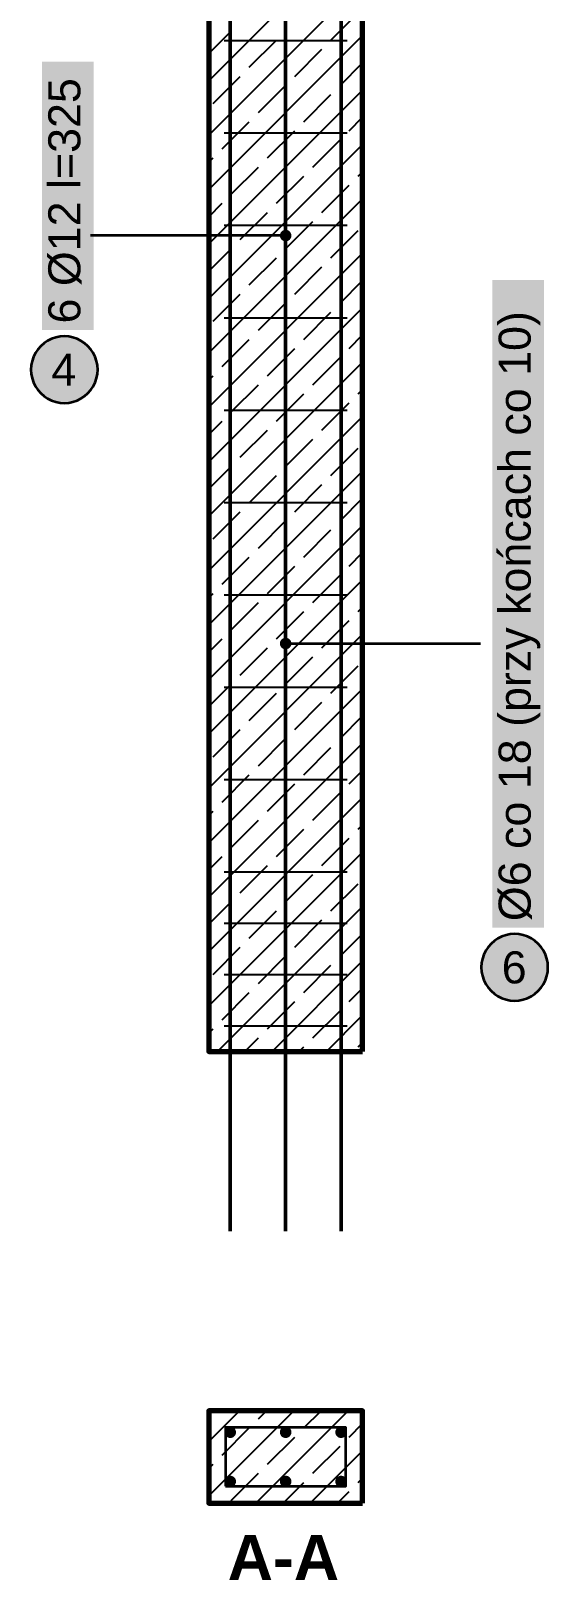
# Model space of a CAD drawing. Header units: metres. Extents: x -0.4 to 15.9, y -1 to 3.9.
# Drawn here: x 9.819 to 10.826, y -1.03 to 1.989 of the extents above; entities that cross this region are included whole.
import ezdxf

# ---------------------------------------------------------------- set-up
doc = ezdxf.new("R2010")
doc.units = ezdxf.units.M
for name, color, linetype, lineweight in [('A-KRESKOWANIE', 8, 'Continuous', 18), ('A-MASKA', 7, 'Continuous', 18), ('A-OPISY', 2, 'Continuous', 25), ('K-KONSTR', 7, 'Continuous', 50), ('K-ZBROJENIE', 1, 'Continuous', 100), ('K-ZBROJENIE-OPIS', 2, 'Continuous', 25)]:
    doc.layers.add(name, color=color, linetype=linetype, lineweight=lineweight)
doc.styles.add('PL_ARIAL', font='arial.ttf')
doc.styles.add('PL_ARIAL_B', font='arialbd.ttf')

msp = doc.modelspace()

# ---------------------------------------------------------------- hatches: boundary and pattern name
at = {"layer": 'A-MASKA', "true_color": 0xffffff}
for points in [[(9.9412, 1.4062), (9.9412, 1.9288), (9.84, 1.9288), (9.84, 1.4062)], [(10.8187, 0.2415), (10.8187, 1.5035), (10.7175, 1.5035), (10.7175, 0.2415)]]:
    msp.add_hatch(color=7, dxfattribs=at).paths.add_polyline_path(points)
at = {"layer": 'K-ZBROJENIE', "true_color": 0x000000}
for points in [[(10.2182, -0.742), (10.2182, -0.7431), (10.218, -0.7442), (10.2178, -0.7453), (10.2174, -0.7463), (10.2169, -0.7473), (10.2164, -0.7483), (10.2157, -0.7491), (10.215, -0.75), (10.2141, -0.7507), (10.2133, -0.7514), (10.2123, -0.7519), (10.2113, -0.7524), (10.2103, -0.7528), (10.2092, -0.753), (10.2081, -0.7532), (10.207, -0.7532), (10.2059, -0.7532), (10.2048, -0.753), (10.2037, -0.7528), (10.2027, -0.7524), (10.2017, -0.7519), (10.2007, -0.7514), (10.1999, -0.7507), (10.199, -0.75), (10.1983, -0.7491), (10.1976, -0.7483), (10.1971, -0.7473), (10.1966, -0.7463), (10.1962, -0.7453), (10.196, -0.7442), (10.1958, -0.7431), (10.1957, -0.742), (10.1958, -0.7409), (10.196, -0.7398), (10.1962, -0.7387), (10.1966, -0.7377), (10.1971, -0.7367), (10.1976, -0.7357), (10.1983, -0.7349), (10.199, -0.734), (10.1999, -0.7333), (10.2007, -0.7326), (10.2017, -0.7321), (10.2027, -0.7316), (10.2037, -0.7312), (10.2048, -0.731), (10.2059, -0.7308), (10.207, -0.7308), (10.2081, -0.7308), (10.2092, -0.731), (10.2103, -0.7312), (10.2113, -0.7316), (10.2123, -0.7321), (10.2133, -0.7326), (10.2141, -0.7333), (10.215, -0.734), (10.2157, -0.7349), (10.2164, -0.7357), (10.2169, -0.7367), (10.2174, -0.7377), (10.2178, -0.7387), (10.218, -0.7398), (10.2182, -0.7409)], [(10.3262, -0.742), (10.3262, -0.7431), (10.326, -0.7442), (10.3258, -0.7453), (10.3254, -0.7463), (10.3249, -0.7473), (10.3244, -0.7483), (10.3237, -0.7491), (10.323, -0.75), (10.3221, -0.7507), (10.3213, -0.7514), (10.3203, -0.7519), (10.3193, -0.7524), (10.3183, -0.7528), (10.3172, -0.753), (10.3161, -0.7532), (10.315, -0.7532), (10.3139, -0.7532), (10.3128, -0.753), (10.3117, -0.7528), (10.3107, -0.7524), (10.3097, -0.7519), (10.3087, -0.7514), (10.3079, -0.7507), (10.307, -0.75), (10.3063, -0.7491), (10.3056, -0.7483), (10.3051, -0.7473), (10.3046, -0.7463), (10.3042, -0.7453), (10.304, -0.7442), (10.3038, -0.7431), (10.3037, -0.742), (10.3038, -0.7409), (10.304, -0.7398), (10.3042, -0.7387), (10.3046, -0.7377), (10.3051, -0.7367), (10.3056, -0.7357), (10.3063, -0.7349), (10.307, -0.734), (10.3079, -0.7333), (10.3087, -0.7326), (10.3097, -0.7321), (10.3107, -0.7316), (10.3117, -0.7312), (10.3128, -0.731), (10.3139, -0.7308), (10.315, -0.7308), (10.3161, -0.7308), (10.3172, -0.731), (10.3183, -0.7312), (10.3193, -0.7316), (10.3203, -0.7321), (10.3213, -0.7326), (10.3221, -0.7333), (10.323, -0.734), (10.3237, -0.7349), (10.3244, -0.7357), (10.3249, -0.7367), (10.3254, -0.7377), (10.3258, -0.7387), (10.326, -0.7398), (10.3262, -0.7409)], [(10.4342, -0.742), (10.4342, -0.7431), (10.434, -0.7442), (10.4338, -0.7453), (10.4334, -0.7463), (10.4329, -0.7473), (10.4324, -0.7483), (10.4317, -0.7491), (10.431, -0.75), (10.4301, -0.7507), (10.4293, -0.7514), (10.4283, -0.7519), (10.4273, -0.7524), (10.4263, -0.7528), (10.4252, -0.753), (10.4241, -0.7532), (10.423, -0.7532), (10.4219, -0.7532), (10.4208, -0.753), (10.4197, -0.7528), (10.4187, -0.7524), (10.4177, -0.7519), (10.4167, -0.7514), (10.4159, -0.7507), (10.415, -0.75), (10.4143, -0.7491), (10.4136, -0.7483), (10.4131, -0.7473), (10.4126, -0.7463), (10.4122, -0.7453), (10.412, -0.7442), (10.4118, -0.7431), (10.4117, -0.742), (10.4118, -0.7409), (10.412, -0.7398), (10.4122, -0.7387), (10.4126, -0.7377), (10.4131, -0.7367), (10.4136, -0.7357), (10.4143, -0.7349), (10.415, -0.734), (10.4159, -0.7333), (10.4167, -0.7326), (10.4177, -0.7321), (10.4187, -0.7316), (10.4197, -0.7312), (10.4208, -0.731), (10.4219, -0.7308), (10.423, -0.7308), (10.4241, -0.7308), (10.4252, -0.731), (10.4263, -0.7312), (10.4273, -0.7316), (10.4283, -0.7321), (10.4293, -0.7326), (10.4301, -0.7333), (10.431, -0.734), (10.4317, -0.7349), (10.4324, -0.7357), (10.4329, -0.7367), (10.4334, -0.7377), (10.4338, -0.7387), (10.434, -0.7398), (10.4342, -0.7409)], [(10.2182, -0.838), (10.2182, -0.8391), (10.218, -0.8402), (10.2178, -0.8413), (10.2174, -0.8423), (10.2169, -0.8433), (10.2164, -0.8443), (10.2157, -0.8451), (10.215, -0.846), (10.2141, -0.8467), (10.2133, -0.8474), (10.2123, -0.8479), (10.2113, -0.8484), (10.2103, -0.8488), (10.2092, -0.849), (10.2081, -0.8492), (10.207, -0.8492), (10.2059, -0.8492), (10.2048, -0.849), (10.2037, -0.8488), (10.2027, -0.8484), (10.2017, -0.8479), (10.2007, -0.8474), (10.1999, -0.8467), (10.199, -0.846), (10.1983, -0.8451), (10.1976, -0.8443), (10.1971, -0.8433), (10.1966, -0.8423), (10.1962, -0.8413), (10.196, -0.8402), (10.1958, -0.8391), (10.1957, -0.838), (10.1958, -0.8369), (10.196, -0.8358), (10.1962, -0.8347), (10.1966, -0.8337), (10.1971, -0.8327), (10.1976, -0.8317), (10.1983, -0.8309), (10.199, -0.83), (10.1999, -0.8293), (10.2007, -0.8286), (10.2017, -0.8281), (10.2027, -0.8276), (10.2037, -0.8272), (10.2048, -0.827), (10.2059, -0.8268), (10.207, -0.8267), (10.2081, -0.8268), (10.2092, -0.827), (10.2103, -0.8272), (10.2113, -0.8276), (10.2123, -0.8281), (10.2133, -0.8286), (10.2141, -0.8293), (10.215, -0.83), (10.2157, -0.8309), (10.2164, -0.8317), (10.2169, -0.8327), (10.2174, -0.8337), (10.2178, -0.8347), (10.218, -0.8358), (10.2182, -0.8369)], [(10.3262, -0.838), (10.3262, -0.8391), (10.326, -0.8402), (10.3258, -0.8413), (10.3254, -0.8423), (10.3249, -0.8433), (10.3244, -0.8443), (10.3237, -0.8451), (10.323, -0.846), (10.3221, -0.8467), (10.3213, -0.8474), (10.3203, -0.8479), (10.3193, -0.8484), (10.3183, -0.8488), (10.3172, -0.849), (10.3161, -0.8492), (10.315, -0.8492), (10.3139, -0.8492), (10.3128, -0.849), (10.3117, -0.8488), (10.3107, -0.8484), (10.3097, -0.8479), (10.3087, -0.8474), (10.3079, -0.8467), (10.307, -0.846), (10.3063, -0.8451), (10.3056, -0.8443), (10.3051, -0.8433), (10.3046, -0.8423), (10.3042, -0.8413), (10.304, -0.8402), (10.3038, -0.8391), (10.3037, -0.838), (10.3038, -0.8369), (10.304, -0.8358), (10.3042, -0.8347), (10.3046, -0.8337), (10.3051, -0.8327), (10.3056, -0.8317), (10.3063, -0.8309), (10.307, -0.83), (10.3079, -0.8293), (10.3087, -0.8286), (10.3097, -0.8281), (10.3107, -0.8276), (10.3117, -0.8272), (10.3128, -0.827), (10.3139, -0.8268), (10.315, -0.8267), (10.3161, -0.8268), (10.3172, -0.827), (10.3183, -0.8272), (10.3193, -0.8276), (10.3203, -0.8281), (10.3213, -0.8286), (10.3221, -0.8293), (10.323, -0.83), (10.3237, -0.8309), (10.3244, -0.8317), (10.3249, -0.8327), (10.3254, -0.8337), (10.3258, -0.8347), (10.326, -0.8358), (10.3262, -0.8369)], [(10.4342, -0.838), (10.4342, -0.8391), (10.434, -0.8402), (10.4338, -0.8413), (10.4334, -0.8423), (10.4329, -0.8433), (10.4324, -0.8443), (10.4317, -0.8451), (10.431, -0.846), (10.4301, -0.8467), (10.4293, -0.8474), (10.4283, -0.8479), (10.4273, -0.8484), (10.4263, -0.8488), (10.4252, -0.849), (10.4241, -0.8492), (10.423, -0.8492), (10.4219, -0.8492), (10.4208, -0.849), (10.4197, -0.8488), (10.4187, -0.8484), (10.4177, -0.8479), (10.4167, -0.8474), (10.4159, -0.8467), (10.415, -0.846), (10.4143, -0.8451), (10.4136, -0.8443), (10.4131, -0.8433), (10.4126, -0.8423), (10.4122, -0.8413), (10.412, -0.8402), (10.4118, -0.8391), (10.4117, -0.838), (10.4118, -0.8369), (10.412, -0.8358), (10.4122, -0.8347), (10.4126, -0.8337), (10.4131, -0.8327), (10.4136, -0.8317), (10.4143, -0.8309), (10.415, -0.83), (10.4159, -0.8293), (10.4167, -0.8286), (10.4177, -0.8281), (10.4187, -0.8276), (10.4197, -0.8272), (10.4208, -0.827), (10.4219, -0.8268), (10.423, -0.8267), (10.4241, -0.8268), (10.4252, -0.827), (10.4263, -0.8272), (10.4273, -0.8276), (10.4283, -0.8281), (10.4293, -0.8286), (10.4301, -0.8293), (10.431, -0.83), (10.4317, -0.8309), (10.4324, -0.8317), (10.4329, -0.8327), (10.4334, -0.8337), (10.4338, -0.8347), (10.434, -0.8358), (10.4342, -0.8369)]]:
    msp.add_hatch(color=7, dxfattribs=at).paths.add_polyline_path(points)
at = {"layer": 'K-ZBROJENIE-OPIS', "true_color": 0x000000}
for points in [[(10.3262, 1.59), (10.3259, 1.5929), (10.3247, 1.5956), (10.323, 1.598), (10.3206, 1.5997), (10.3179, 1.6009), (10.315, 1.6012), (10.3121, 1.6009), (10.3094, 1.5997), (10.307, 1.598), (10.3053, 1.5956), (10.3041, 1.5929), (10.3037, 1.59), (10.3041, 1.5871), (10.3053, 1.5844), (10.307, 1.582), (10.3094, 1.5803), (10.3121, 1.5791), (10.315, 1.5787), (10.3179, 1.5791), (10.3206, 1.5803), (10.323, 1.582), (10.3247, 1.5844), (10.3259, 1.5871)], [(10.3262, 0.795), (10.3259, 0.7979), (10.3247, 0.8006), (10.323, 0.803), (10.3206, 0.8047), (10.3179, 0.8059), (10.315, 0.8062), (10.3121, 0.8059), (10.3094, 0.8047), (10.307, 0.803), (10.3053, 0.8006), (10.3041, 0.7979), (10.3037, 0.795), (10.3041, 0.7921), (10.3053, 0.7894), (10.307, 0.787), (10.3094, 0.7853), (10.3121, 0.7841), (10.315, 0.7837), (10.3179, 0.7841), (10.3206, 0.7853), (10.323, 0.787), (10.3247, 0.7894), (10.3259, 0.7921)]]:
    msp.add_hatch(color=7, dxfattribs=at).paths.add_polyline_path(points)
at = {"layer": 'K-ZBROJENIE-OPIS', "true_color": 0xffffff}
for points in [[(9.9487, 1.3287), (9.9482, 1.3372), (9.9465, 1.3456), (9.9438, 1.3536), (9.94, 1.3612), (9.9353, 1.3683), (9.9297, 1.3747), (9.9233, 1.3803), (9.9162, 1.385), (9.9086, 1.3888), (9.9006, 1.3915), (9.8922, 1.3932), (9.8837, 1.3937), (9.8753, 1.3932), (9.8669, 1.3915), (9.8589, 1.3888), (9.8512, 1.385), (9.8442, 1.3803), (9.8378, 1.3747), (9.8322, 1.3683), (9.8275, 1.3612), (9.8237, 1.3536), (9.821, 1.3456), (9.8193, 1.3372), (9.8187, 1.3287), (9.8193, 1.3203), (9.821, 1.3119), (9.8237, 1.3039), (9.8275, 1.2962), (9.8322, 1.2892), (9.8378, 1.2828), (9.8442, 1.2772), (9.8512, 1.2725), (9.8589, 1.2687), (9.8669, 1.266), (9.8753, 1.2643), (9.8837, 1.2637), (9.8922, 1.2643), (9.9006, 1.266), (9.9086, 1.2687), (9.9162, 1.2725), (9.9233, 1.2772), (9.9297, 1.2828), (9.9353, 1.2892), (9.94, 1.2962), (9.9438, 1.3039), (9.9465, 1.3119), (9.9482, 1.3203)], [(10.8262, 0.164), (10.8257, 0.1725), (10.824, 0.1808), (10.8213, 0.1889), (10.8175, 0.1965), (10.8128, 0.2035), (10.8072, 0.2099), (10.8008, 0.2155), (10.7938, 0.2203), (10.7861, 0.224), (10.7781, 0.2268), (10.7697, 0.2284), (10.7613, 0.229), (10.7528, 0.2284), (10.7444, 0.2268), (10.7364, 0.224), (10.7287, 0.2203), (10.7217, 0.2155), (10.7153, 0.2099), (10.7097, 0.2035), (10.705, 0.1965), (10.7012, 0.1889), (10.6985, 0.1808), (10.6968, 0.1725), (10.6963, 0.164), (10.6968, 0.1555), (10.6985, 0.1472), (10.7012, 0.1391), (10.705, 0.1315), (10.7097, 0.1244), (10.7153, 0.118), (10.7217, 0.1124), (10.7287, 0.1077), (10.7364, 0.1039), (10.7444, 0.1012), (10.7528, 0.0995), (10.7613, 0.099), (10.7697, 0.0995), (10.7781, 0.1012), (10.7861, 0.1039), (10.7938, 0.1077), (10.8008, 0.1124), (10.8072, 0.118), (10.8128, 0.1244), (10.8175, 0.1315), (10.8213, 0.1391), (10.824, 0.1472), (10.8257, 0.1555)]]:
    msp.add_hatch(color=7, dxfattribs=at).paths.add_polyline_path(points)

# ---------------------------------------------------------------- linework, layer by layer
at = {"layer": 'A-KRESKOWANIE', "lineweight": 25, "ltscale": 0.025}
for points in [[(10.165, 1.8919), (10.465, 2.1919)], [(10.165, 1.7858), (10.465, 2.0858)], [(10.4033, 1.9711), (10.4563, 2.0241)], [(10.165, 1.9449), (10.2089, 1.9887)], [(10.165, 1.6797), (10.465, 1.9797)], [(10.2442, 1.918), (10.2972, 1.9711)], [(10.3326, 1.9003), (10.3856, 1.9534)], [(10.421, 1.8827), (10.465, 1.9267)], [(10.165, 1.5737), (10.465, 1.8737)], [(10.1735, 1.8473), (10.2265, 1.9003)], [(10.2619, 1.8296), (10.3149, 1.8827)], [(10.3503, 1.812), (10.4033, 1.865)], [(10.1912, 1.7589), (10.2442, 1.812)], [(10.4387, 1.7943), (10.465, 1.8206)], [(10.2796, 1.7413), (10.3326, 1.7943)], [(10.165, 1.4676), (10.465, 1.7676)], [(10.368, 1.7236), (10.421, 1.7766)], [(10.165, 1.7328), (10.1735, 1.7413)], [(10.2089, 1.6705), (10.2619, 1.7236)], [(10.2972, 1.6529), (10.3503, 1.7059)], [(10.4563, 1.7059), (10.465, 1.7146)], [(10.165, 1.3615), (10.465, 1.6615)], [(10.3856, 1.6352), (10.4387, 1.6882)], [(10.165, 1.6267), (10.1912, 1.6529)], [(10.2265, 1.5822), (10.2796, 1.6352)], [(10.3149, 1.5645), (10.368, 1.6175)], [(10.4033, 1.5468), (10.4563, 1.5998)], [(10.165, 1.5206), (10.2089, 1.5645)], [(10.165, 1.2555), (10.465, 1.5555)], [(10.2442, 1.4938), (10.2972, 1.5468)], [(10.3326, 1.4761), (10.3856, 1.5291)], [(10.421, 1.4584), (10.465, 1.5024)], [(10.165, 1.1494), (10.465, 1.4494)], [(10.1735, 1.4231), (10.2265, 1.4761)], [(10.2619, 1.4054), (10.3149, 1.4584)], [(10.3503, 1.3877), (10.4033, 1.4407)], [(10.4387, 1.37), (10.465, 1.3964)], [(10.1912, 1.3347), (10.2442, 1.3877)], [(10.2796, 1.317), (10.3326, 1.37)], [(10.165, 1.0433), (10.465, 1.3433)], [(10.368, 1.2993), (10.421, 1.3523)], [(10.165, 1.3085), (10.1735, 1.317)], [(10.2089, 1.2463), (10.2619, 1.2993)], [(10.2972, 1.2286), (10.3503, 1.2816)], [(10.4563, 1.2816), (10.465, 1.2903)], [(10.3856, 1.2109), (10.4387, 1.264)], [(10.165, 0.9373), (10.465, 1.2373)], [(10.165, 1.2024), (10.1912, 1.2286)], [(10.2265, 1.1579), (10.2796, 1.2109)], [(10.3149, 1.1402), (10.368, 1.1932)], [(10.4033, 1.1225), (10.4563, 1.1756)], [(10.165, 1.0964), (10.2089, 1.1402)], [(10.165, 0.8312), (10.465, 1.1312)], [(10.2442, 1.0695), (10.2972, 1.1225)], [(10.3326, 1.0518), (10.3856, 1.1049)], [(10.421, 1.0341), (10.465, 1.0782)], [(10.1735, 0.9988), (10.2265, 1.0518)], [(10.2619, 0.9811), (10.3149, 1.0341)], [(10.165, 0.7251), (10.465, 1.0251)], [(10.3503, 0.9634), (10.4033, 1.0165)], [(10.4387, 0.9458), (10.465, 0.9721)], [(10.1912, 0.9104), (10.2442, 0.9634)], [(10.2796, 0.8927), (10.3326, 0.9458)], [(10.165, 0.6191), (10.465, 0.9191)], [(10.368, 0.875), (10.421, 0.9281)], [(10.165, 0.8842), (10.1735, 0.8927)], [(10.2089, 0.822), (10.2619, 0.875)], [(10.2972, 0.8043), (10.3503, 0.8574)], [(10.4563, 0.8574), (10.465, 0.866)], [(10.3856, 0.7867), (10.4387, 0.8397)], [(10.165, 0.513), (10.465, 0.813)], [(10.165, 0.7782), (10.1912, 0.8043)], [(10.2265, 0.7336), (10.2796, 0.7867)], [(10.3149, 0.7159), (10.368, 0.769)], [(10.4033, 0.6983), (10.4563, 0.7513)], [(10.165, 0.6721), (10.2089, 0.7159)], [(10.165, 0.4069), (10.465, 0.7069)], [(10.2442, 0.6452), (10.2972, 0.6983)], [(10.3326, 0.6276), (10.3856, 0.6806)], [(10.421, 0.6099), (10.465, 0.6539)], [(10.1735, 0.5745), (10.2265, 0.6276)], [(10.2619, 0.5568), (10.3149, 0.6099)], [(10.165, 0.3009), (10.465, 0.6009)], [(10.3503, 0.5392), (10.4033, 0.5922)], [(10.4387, 0.5215), (10.465, 0.5478)], [(10.1912, 0.4861), (10.2442, 0.5392)], [(10.2796, 0.4685), (10.3326, 0.5215)], [(10.165, 0.1948), (10.465, 0.4948)], [(10.368, 0.4508), (10.421, 0.5038)], [(10.165, 0.46), (10.1735, 0.4685)], [(10.2089, 0.3977), (10.2619, 0.4508)], [(10.2972, 0.3801), (10.3503, 0.4331)], [(10.4563, 0.4331), (10.465, 0.4418)], [(10.3856, 0.3624), (10.4387, 0.4154)], [(10.165, 0.0887), (10.465, 0.3887)], [(10.165, 0.3539), (10.1912, 0.3801)], [(10.2265, 0.3094), (10.2796, 0.3624)], [(10.3149, 0.2917), (10.368, 0.3447)], [(10.4033, 0.274), (10.4563, 0.327)], [(10.165, 0.2478), (10.2089, 0.2917)], [(10.1823, 0), (10.465, 0.2827)], [(10.2442, 0.221), (10.2972, 0.274)], [(10.3326, 0.2033), (10.3856, 0.2563)], [(10.421, 0.1856), (10.465, 0.2296)], [(10.1735, 0.1503), (10.2265, 0.2033)], [(10.2619, 0.1326), (10.3149, 0.1856)], [(10.2884, 0), (10.465, 0.1766)], [(10.3503, 0.1149), (10.4033, 0.1679)], [(10.4387, 0.0972), (10.465, 0.1236)], [(10.1912, 0.0619), (10.2442, 0.1149)], [(10.2796, 0.0442), (10.3326, 0.0972)], [(10.368, 0.0265), (10.421, 0.0795)], [(10.3945, 0), (10.465, 0.0705)], [(10.165, 0.0357), (10.1735, 0.0442)], [(10.2354, 0), (10.2619, 0.0265)], [(10.3414, 0), (10.3503, 0.0088)], [(10.4563, 0.0088), (10.465, 0.0175)], [(10.165, -0.8659), (10.3309, -0.7)], [(10.165, -0.7598), (10.2248, -0.7)], [(10.2569, -0.88), (10.4369, -0.7)], [(10.2619, -0.7159), (10.2778, -0.7)], [(10.3503, -0.7336), (10.3839, -0.7)], [(10.1912, -0.7867), (10.2442, -0.7336)], [(10.2796, -0.8043), (10.3326, -0.7513)], [(10.4387, -0.7513), (10.465, -0.725)], [(10.363, -0.88), (10.465, -0.778)], [(10.368, -0.822), (10.421, -0.769)], [(10.165, -0.8128), (10.1735, -0.8043)], [(10.2089, -0.875), (10.2619, -0.822)], [(10.31, -0.88), (10.3503, -0.8397)], [(10.4563, -0.8397), (10.465, -0.831)], [(10.416, -0.88), (10.4387, -0.8574)]]:
    msp.add_lwpolyline(points, dxfattribs=at)
at = {"layer": 'K-KONSTR', "lineweight": 70, "ltscale": 0.025}
for points in [[(10.465, 0), (10.465, 2.65), (10.165, 2.65), (10.165, 0)], [(10.465, -0.88), (10.465, -0.7), (10.165, -0.7), (10.165, -0.88)]]:
    msp.add_lwpolyline(points, close=True, dxfattribs=at)
at = {"layer": 'K-ZBROJENIE', "lineweight": 50, "ltscale": 0.025}
for points in [[(10.207, -0.35), (10.207, 2.9)], [(10.315, -0.35), (10.315, 2.9)], [(10.423, -0.35), (10.423, 2.9)]]:
    msp.add_lwpolyline(points, dxfattribs=at)
at = {"layer": 'K-ZBROJENIE', "lineweight": 25, "ltscale": 0.025}
for points in [[(10.195, 1.97), (10.435, 1.97)], [(10.195, 1.79), (10.435, 1.79)], [(10.195, 1.61), (10.435, 1.61)], [(10.195, 1.43), (10.435, 1.43)], [(10.195, 1.25), (10.435, 1.25)], [(10.195, 1.07), (10.435, 1.07)], [(10.195, 0.89), (10.435, 0.89)], [(10.195, 0.71), (10.435, 0.71)], [(10.195, 0.53), (10.435, 0.53)], [(10.195, 0.35), (10.435, 0.35)], [(10.195, 0.25), (10.435, 0.25)], [(10.195, 0.15), (10.435, 0.15)], [(10.195, 0.05), (10.435, 0.05)]]:
    msp.add_lwpolyline(points, dxfattribs=at)
at = {"layer": 'K-ZBROJENIE', "lineweight": 35, "ltscale": 0.025}
msp.add_lwpolyline([(10.198, -0.847), (10.432, -0.847), (10.432, -0.733), (10.198, -0.733)], close=True, dxfattribs=at)
at = {"layer": 'K-ZBROJENIE-OPIS', "lineweight": 35, "ltscale": 0.025}
for points in [[(10.315, 1.59), (9.935, 1.59)], [(10.315, 0.795), (10.695, 0.795)]]:
    msp.add_lwpolyline(points, dxfattribs=at)
for points in [[(9.9487, 1.3287), (9.9482, 1.3372), (9.9465, 1.3456), (9.9438, 1.3536), (9.94, 1.3612), (9.9353, 1.3683), (9.9297, 1.3747), (9.9233, 1.3803), (9.9162, 1.385), (9.9086, 1.3888), (9.9006, 1.3915), (9.8922, 1.3932), (9.8837, 1.3937), (9.8753, 1.3932), (9.8669, 1.3915), (9.8589, 1.3888), (9.8512, 1.385), (9.8442, 1.3803), (9.8378, 1.3747), (9.8322, 1.3683), (9.8275, 1.3612), (9.8237, 1.3536), (9.821, 1.3456), (9.8193, 1.3372), (9.8187, 1.3287), (9.8193, 1.3203), (9.821, 1.3119), (9.8237, 1.3039), (9.8275, 1.2962), (9.8322, 1.2892), (9.8378, 1.2828), (9.8442, 1.2772), (9.8512, 1.2725), (9.8589, 1.2687), (9.8669, 1.266), (9.8753, 1.2643), (9.8837, 1.2637), (9.8922, 1.2643), (9.9006, 1.266), (9.9086, 1.2687), (9.9162, 1.2725), (9.9233, 1.2772), (9.9297, 1.2828), (9.9353, 1.2892), (9.94, 1.2962), (9.9438, 1.3039), (9.9465, 1.3119), (9.9482, 1.3203)], [(10.8262, 0.164), (10.8257, 0.1725), (10.824, 0.1808), (10.8213, 0.1889), (10.8175, 0.1965), (10.8128, 0.2035), (10.8072, 0.2099), (10.8008, 0.2155), (10.7938, 0.2203), (10.7861, 0.224), (10.7781, 0.2268), (10.7697, 0.2284), (10.7613, 0.229), (10.7528, 0.2284), (10.7444, 0.2268), (10.7364, 0.224), (10.7287, 0.2203), (10.7217, 0.2155), (10.7153, 0.2099), (10.7097, 0.2035), (10.705, 0.1965), (10.7012, 0.1889), (10.6985, 0.1808), (10.6968, 0.1725), (10.6963, 0.164), (10.6968, 0.1555), (10.6985, 0.1472), (10.7012, 0.1391), (10.705, 0.1315), (10.7097, 0.1244), (10.7153, 0.118), (10.7217, 0.1124), (10.7287, 0.1077), (10.7364, 0.1039), (10.7444, 0.1012), (10.7528, 0.0995), (10.7613, 0.099), (10.7697, 0.0995), (10.7781, 0.1012), (10.7861, 0.1039), (10.7938, 0.1077), (10.8008, 0.1124), (10.8072, 0.118), (10.8128, 0.1244), (10.8175, 0.1315), (10.8213, 0.1391), (10.824, 0.1472), (10.8257, 0.1555)]]:
    msp.add_lwpolyline(points, close=True, dxfattribs=at)

# ---------------------------------------------------------------- texts
at = {"layer": 'A-OPISY', "style": 'PL_ARIAL_B'}
msp.add_text('A-A', height=0.0875, dxfattribs=at).set_placement((10.202, -1.03))
at = {"layer": 'K-ZBROJENIE-OPIS', "style": 'PL_ARIAL'}
for s, p in [('6 Ø12 l=325', (9.915, 1.4187)), ('Ø6 co 18 (przy końcach co 10)', (10.7925, 0.254))]:
    msp.add_text(s, height=0.0625, rotation=90, dxfattribs=at).set_placement(p)
for s, p in [('4', (9.8585, 1.2975)), ('6', (10.736, 0.1327))]:
    msp.add_text(s, height=0.0625, dxfattribs=at).set_placement(p)

doc.saveas('drawing.dxf')
